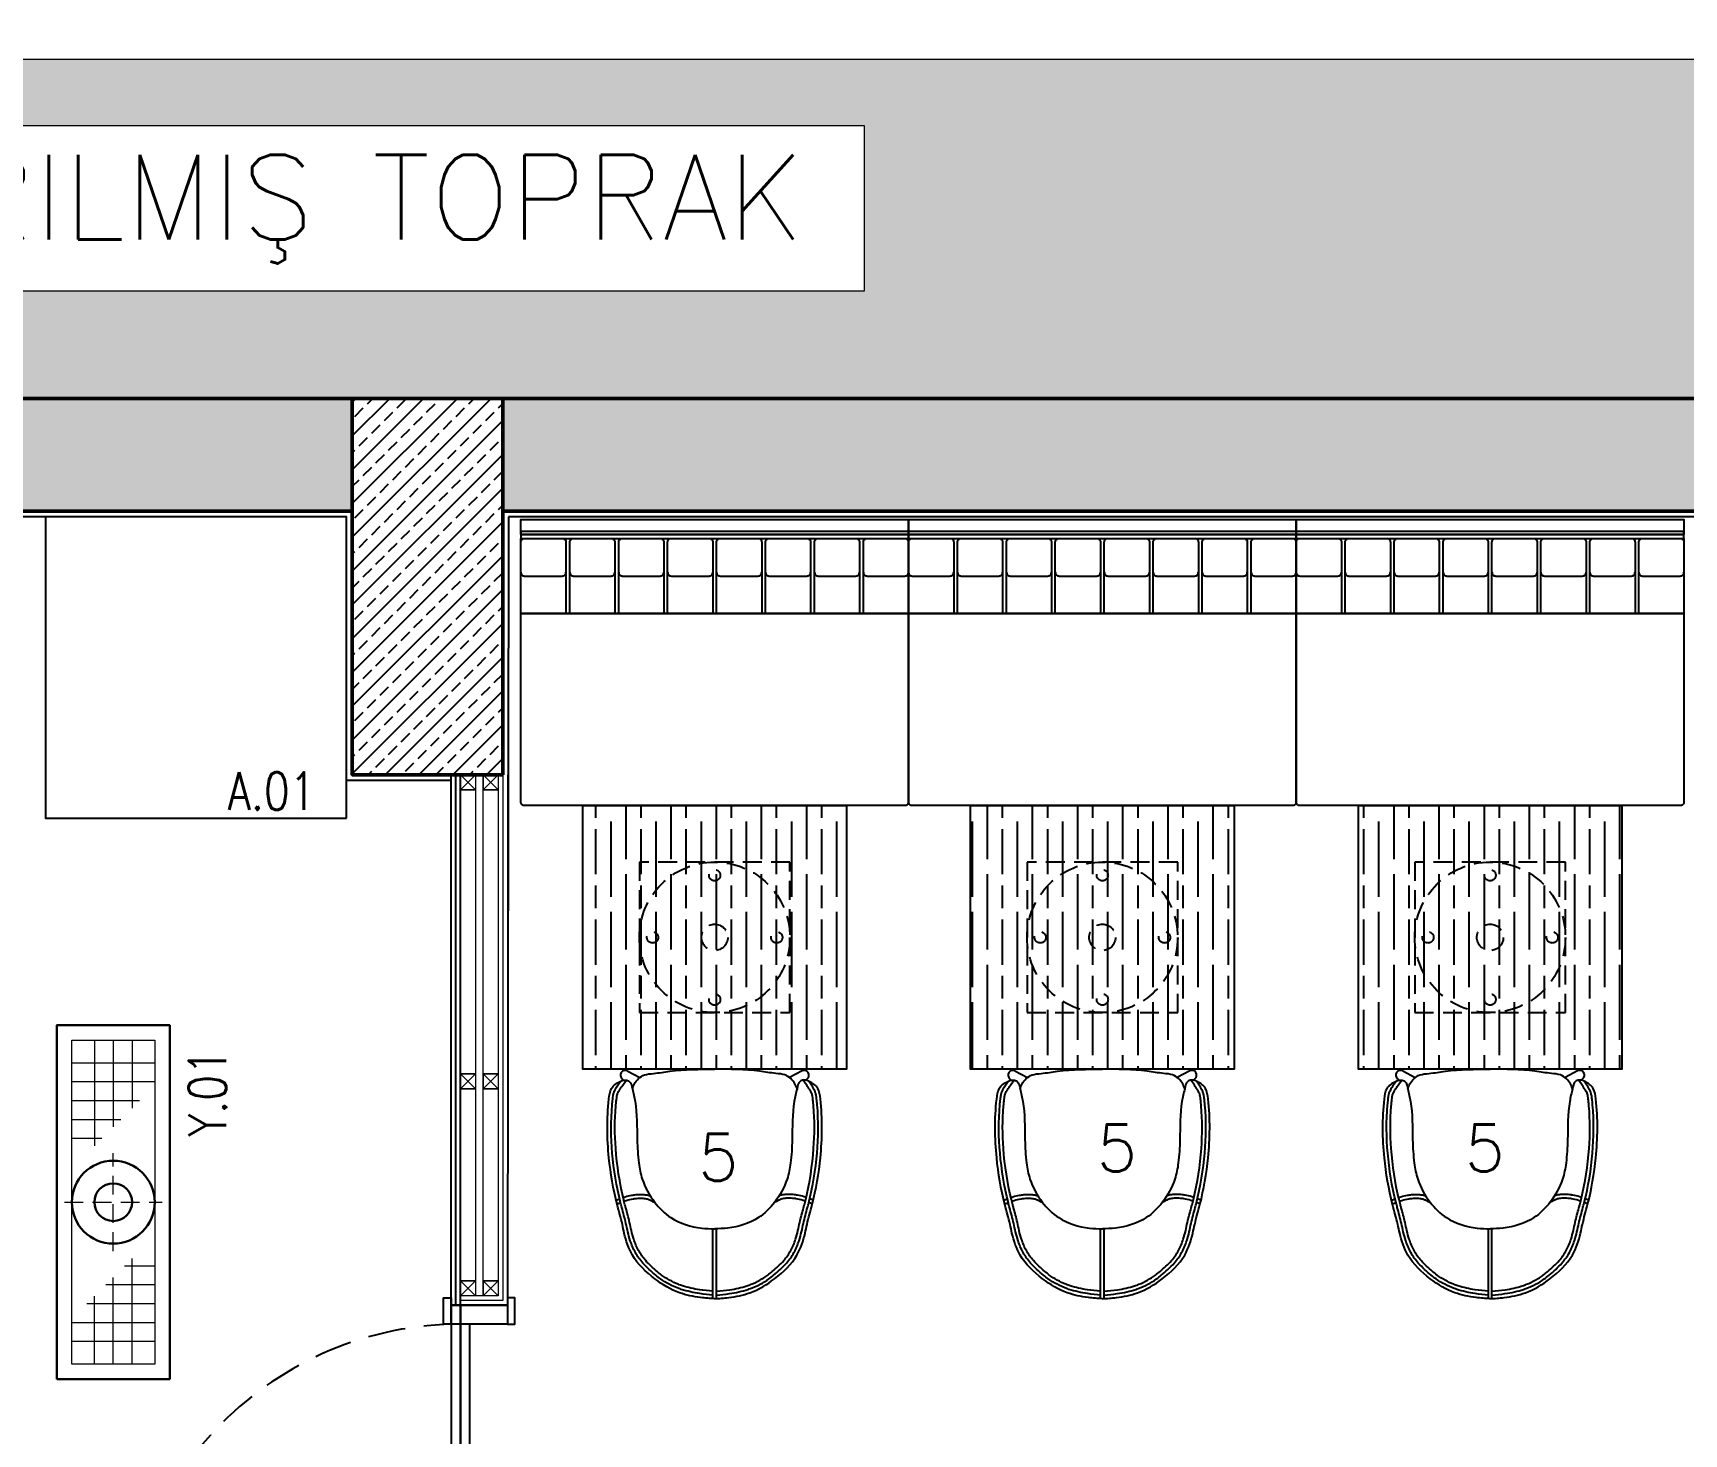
# Model space of a CAD drawing. Extents: x 820 to 5791, y 1495 to 5010.
# Drawn here: x 3320.1 to 3758.7, y 4238.6 to 4610.7 of the extents above; entities that cross this region are included whole.
import ezdxf
from ezdxf.enums import TextEntityAlignment as Align

# ---------------------------------------------------------------- set-up
doc = ezdxf.new("R2010")
doc.units = 0
doc.header["$LTSCALE"] = 20
for name, pattern in [('DASHED2', [0.375, 0.25, -0.125]), ('HIDDEN', [0.375, 0.25, -0.125]), ('HIDDENX2', [0.75, 0.5, -0.25])]:
    doc.linetypes.add(name, pattern=pattern)
doc.layers.get('0').update_dxf_attribs({"linetype": 'CONTINUOUS', "lineweight": 15})
doc.layers.get('DEFPOINTS').update_dxf_attribs({"linetype": 'CONTINUOUS'})
for name, color, linetype, lineweight in [('-DWG_DETAY1', 7, 'CONTINUOUS', 25), ('0_V_Dim_int', 183, 'CONTINUOUS', 9), ('2_V_Wall_Gypsumboard', 41, 'CONTINUOUS', 15), ('3_V_Profile_Metal', 141, 'CONTINUOUS', 15), ('_00_TT_PLASTER INTERIOR', 60, 'CONTINUOUS', 0), ('KOLON', 7, 'CONTINUOUS', 50), ('NO', 7, 'CONTINUOUS', 30), ('PLAN', 253, 'CONTINUOUS', 15), ('yerizg-a', 7, 'CONTINUOUS', 30), ('yerizg-b', 7, 'CONTINUOUS', 9), ('ölç', 63, 'CONTINUOUS', 20)]:
    doc.layers.add(name, color=color, linetype=linetype, lineweight=lineweight)
for name, color, linetype in [('0_YKA_Hidden', 9, 'HIDDEN'), ('2_V_Wall_Gypsumboard_Green', 102, 'CONTINUOUS'), ('3-OPN-XDR', 3, 'CONTINUOUS'), ('4_V_Wall_Ceramic', 171, 'CONTINUOUS'), ('6-YKA-FABRIC', 145, 'CONTINUOUS'), ('6_V_WOOD', 47, 'CONTINUOUS'), ('6_YKA_Furniture_Fixed', 42, 'CONTINUOUS'), ('6_YKA_WOOD', 47, 'CONTINUOUS'), ('BL-A', 1, 'CONTINUOUS'), ('BL-Y', 144, 'CONTINUOUS'), ('Oda', 7, 'CONTINUOUS'), ('TARAMA', 8, 'CONTINUOUS'), ('V_KAPLAMA_01', 71, 'CONTINUOUS'), ('YRNO', 7, 'CONTINUOUS')]:
    doc.layers.add(name, color=color, linetype=linetype)
doc.layers.add('_00_TT_AREA', color=140, linetype='CONTINUOUS', plot=False)
doc.layers.add('dış ölçü', color=7, linetype='CONTINUOUS', lineweight=20, true_color=0x0d6787)
doc.styles.add('ROMANS', font='romans.shx', dxfattribs={"width": 0.8})
doc.styles.get("Standard").update_dxf_attribs({"font": 'txttw.shx'})
doc.styles.add('TRS', font='times.ttf', dxfattribs={"width": 0.8})
doc.dimstyles.new('dış ölçü', dxfattribs={"dimtxt": 12, "dimasz": 5, "dimexe": 5, "dimexo": 35, "dimgap": 5, "dimtad": 1, "dimdec": 0, "dimdsep": 46, "dimtxsty": 'TRS', "dimblk": 'DOT', "dimcen": 0, "dimdle": 0.1, "dimclrd": 256, "dimclre": 256, "dimclrt": 73, "dimadec": 0, "dimazin": 0, "dimtfac": 0.3, "dimtdec": 0, "dimtix": 1, "dimtmove": 2, "dimatfit": 3, "dimldrblk": 'DOT', "dimfxl": 1, "dimfxlon": 1, "dimtolj": 1, "dimarcsym": 0})
pattern_1 = [(45, (5164.587, -4629.65), (-4.490128, 4.490128), []), (45, (5169.077, -4629.65), (-4.490128, 4.490128), [3.175, -1.5875])]

# ---------------------------------------------------------------- blocks, each defined once
blk = doc.blocks.new('_Dot')
at = {"layer": 'ölç', "color": 0, "lineweight": -2}
blk.add_line((-0.5, 0), (-1, 0), dxfattribs=at)
at = {"layer": 'ölç', "color": 0, "const_width": 0.5}
blk.add_lwpolyline([(-0.25, 0, 1), (0.25, 0, 1)], format="xyb", close=True, dxfattribs=at)
blk = doc.blocks.new('*D185')
at = {"layer": 'DEFPOINTS', "color": 0, "transparency": 16777216}
for p in [(4454.18, 4723.68), (2054.96, 4531.24), (4454.18, 4531.24)]:
    blk.add_point(p, dxfattribs=at)
at = {"layer": 'dış ölçü', "lineweight": -2, "transparency": 16777216}
for p, q in [((2054.96, 4722.68), (2054.96, 4728.68)), ((4454.18, 4722.68), (4454.18, 4728.68)), ((2059.96, 4723.68), (4449.18, 4723.68))]:
    blk.add_line(p, q, dxfattribs=at)
at = {"layer": 'dış ölçü', "lineweight": -2, "transparency": 16777216, "xscale": 5, "yscale": 5, "zscale": 5, "rotation": 180}
blk.add_blockref('_Dot', (2054.96, 4723.68), dxfattribs=at)
at = {"layer": 'dış ölçü', "lineweight": -2, "transparency": 16777216, "xscale": 5, "yscale": 5, "zscale": 5}
blk.add_blockref('_Dot', (4454.18, 4723.68), dxfattribs=at)
at = {"layer": 'dış ölçü', "color": 73, "transparency": 16777216, "insert": (3254.57, 4734.8), "char_height": 12, "attachment_point": 5, "style": 'TRS'}
blk.add_mtext('\\A1;2399', dxfattribs=at)
blk = doc.blocks.new('*D186')
at = {"layer": 'DEFPOINTS', "color": 0, "transparency": 16777216}
for p in [(4454.18, 4643.68), (2054.96, 4451.24), (4454.18, 4451.24)]:
    blk.add_point(p, dxfattribs=at)
at = {"layer": 'dış ölçü', "lineweight": -2, "transparency": 16777216}
for p, q in [((2054.96, 4642.68), (2054.96, 4648.68)), ((4454.18, 4642.68), (4454.18, 4648.68)), ((2059.96, 4643.68), (4449.18, 4643.68))]:
    blk.add_line(p, q, dxfattribs=at)
at = {"layer": 'dış ölçü', "lineweight": -2, "transparency": 16777216, "xscale": 5, "yscale": 5, "zscale": 5, "rotation": 180}
blk.add_blockref('_Dot', (2054.96, 4643.68), dxfattribs=at)
at = {"layer": 'dış ölçü', "lineweight": -2, "transparency": 16777216, "xscale": 5, "yscale": 5, "zscale": 5}
blk.add_blockref('_Dot', (4454.18, 4643.68), dxfattribs=at)
at = {"layer": 'dış ölçü', "color": 73, "transparency": 16777216, "insert": (3254.57, 4654.8), "char_height": 12, "attachment_point": 5, "style": 'TRS'}
blk.add_mtext('\\A1;2399', dxfattribs=at)
blk = doc.blocks.new('SEDİR PLAN')
at = {"layer": '6-YKA-FABRIC', "flags": 128}
for points in [[(1373.84, -1749.54), (1423.84, -1749.54), (1423.84, -1852.54), (1373.84, -1852.54, -0.414214), (1372.84, -1851.54), (1372.84, -1750.54, -0.414214)], [(1423.84, -1749.54), (1442.84, -1749.54, -0.414214), (1443.84, -1750.54), (1443.84, -1760.54, -0.414214), (1442.84, -1761.54), (1423.84, -1761.54)], [(1423.84, -1762.54), (1442.84, -1762.54, -0.414214), (1443.84, -1763.54), (1443.84, -1773.54, -0.414214), (1442.84, -1774.54), (1423.84, -1774.54)], [(1423.84, -1775.54), (1442.84, -1775.54, -0.414214), (1443.84, -1776.54), (1443.84, -1786.54, -0.414214), (1442.84, -1787.54), (1423.84, -1787.54)], [(1423.84, -1788.54), (1442.84, -1788.54, -0.414214), (1443.84, -1789.54), (1443.84, -1799.54, -0.414214), (1442.84, -1800.54), (1423.84, -1800.54)], [(1423.84, -1801.54), (1442.84, -1801.54, -0.414214), (1443.84, -1802.54), (1443.84, -1812.54, -0.414214), (1442.84, -1813.54), (1423.84, -1813.54)], [(1423.84, -1814.54), (1442.84, -1814.54, -0.414214), (1443.84, -1815.54), (1443.84, -1825.54, -0.414214), (1442.84, -1826.54), (1423.84, -1826.54)], [(1423.84, -1827.54), (1442.84, -1827.54, -0.414214), (1443.84, -1828.54), (1443.84, -1838.54, -0.414214), (1442.84, -1839.54), (1423.84, -1839.54)], [(1423.84, -1840.54), (1442.84, -1840.54, -0.414214), (1443.84, -1841.54), (1443.84, -1851.54, -0.414214), (1442.84, -1852.54), (1423.84, -1852.54)]]:
    blk.add_lwpolyline(points, format="xyb", close=True, dxfattribs=at)
blk.add_lwpolyline([(1423.84, -1749.54), (1443.84, -1749.54), (1443.84, -1852.54), (1423.84, -1852.54)], close=True, dxfattribs=at)
for points in [[(1434.84, -1749.54, 0.414214), (1433.84, -1750.54), (1433.84, -1760.54, 0.414214), (1434.84, -1761.54)], [(1434.84, -1762.54, 0.414214), (1433.84, -1763.54), (1433.84, -1773.54, 0.414214), (1434.84, -1774.54)], [(1434.84, -1775.54, 0.414214), (1433.84, -1776.54), (1433.84, -1786.54, 0.414214), (1434.84, -1787.54)], [(1434.84, -1788.54, 0.414214), (1433.84, -1789.54), (1433.84, -1799.54, 0.414214), (1434.84, -1800.54)], [(1434.84, -1801.54, 0.414214), (1433.84, -1802.54), (1433.84, -1812.54, 0.414214), (1434.84, -1813.54)], [(1434.84, -1814.54, 0.414214), (1433.84, -1815.54), (1433.84, -1825.54, 0.414214), (1434.84, -1826.54)], [(1434.84, -1827.54, 0.414214), (1433.84, -1828.54), (1433.84, -1838.54, 0.414214), (1434.84, -1839.54)], [(1434.84, -1840.54, 0.414214), (1433.84, -1841.54), (1433.84, -1851.54, 0.414214), (1434.84, -1852.54)]]:
    blk.add_lwpolyline(points, format="xyb", dxfattribs=at)
at = {"layer": '6_YKA_WOOD', "color": 47}
for points in [[(1443.84, -1852.54), (1444.84, -1852.54), (1444.84, -1749.54), (1443.84, -1749.54)], [(1444.84, -1749.54), (1448.84, -1749.54), (1448.84, -1852.54), (1444.84, -1852.54)], [(1444.84, -1852.54), (1445.64, -1852.54), (1445.64, -1749.54), (1444.84, -1749.54)]]:
    blk.add_lwpolyline(points, close=True, dxfattribs=at)
blk = doc.blocks.new('*U131')
at = {"layer": '0_YKA_Hidden', "linetype": 'DASHED2'}
blk.add_circle((0, 0), 1.5, dxfattribs=at)
blk = doc.blocks.new('*U130')
at = {"layer": '0_YKA_Hidden', "color": 0, "linetype": 'ByBlock', "lineweight": -2}
blk.add_blockref('*U131', (120020.09, -4942.45), dxfattribs=at)
for p, rotation in [((120003.59, -4958.95), 90), ((120036.59, -4958.95), 270), ((120020.09, -4975.45), 180)]:
    blk.add_blockref('*U131', p, dxfattribs=dict(at, rotation=rotation))
blk = doc.blocks.new('M1 PLAN')
at = {"layer": '6_V_WOOD'}
h = blk.add_hatch(dxfattribs=at)
h.set_pattern_fill('GOST_WOOD', color=256, scale=2)
h.set_pattern_definition([(90, (2433.644, -3720.778), (12, -7e-16), [20, -4]), (90, (2437.644, -3724.778), (12, -7e-16), [12, -3, 6, -3]), (90, (2441.644, -3730.778), (12, -7e-16), [20, -4])])
h.paths.add_polyline_path([(2652.58, -597.83), (2652.58, -667.83), (2722.58, -667.83), (2722.58, -597.83)])
at = {"layer": '0_YKA_Hidden'}
blk.add_lwpolyline([(2667.58, -652.83), (2707.58, -652.83), (2707.58, -612.83), (2667.58, -612.83)], close=True, dxfattribs=at)
for radius in [20, 3.5]:
    blk.add_circle((2687.58, -632.83), radius, dxfattribs=at)
at = {"layer": '6_V_WOOD'}
blk.add_lwpolyline([(2652.58, -597.83), (2722.58, -597.83), (2722.58, -667.83), (2652.58, -667.83)], close=True, dxfattribs=at)
at = {"layer": '0_YKA_Hidden'}
blk.add_blockref('*U130', (-117332.51, 4326.12), dxfattribs=at)
blk = doc.blocks.new('S2 PLAN')
at = {"layer": '6-YKA-FABRIC', "flags": 128}
for points in [[(468.67, 15.21), (468.67, -3.32)], [(469.6, 15.21), (469.6, -3.32)]]:
    blk.add_lwpolyline(points, dxfattribs=at)
at = {"layer": '6-YKA-FABRIC'}
for points in [[(469.17, 15.25), (465.4, 14.92), (459.78, 13.66), (453.23, 9.97), (447.28, 3.64), (445.12, -2.16), (444.6, -4.51), (443.23, -9.76), (441.05, -22.22), (441.05, -37.83), (441.77, -40.62), (443.99, -42.49), (445.51, -42.86), (446.46, -42.49), (447.26, -40.48)], [(469.1, 15.25), (472.87, 14.92), (478.49, 13.66), (485.04, 9.97), (490.98, 3.64), (493.15, -2.16), (493.66, -4.51), (495.03, -9.76), (497.22, -22.22), (497.22, -37.83), (496.5, -40.62), (494.28, -42.49), (492.76, -42.86), (491.81, -42.49), (491, -40.48)], [(447.26, -40.48), (447.8, -41.83), (450.47, -44.19), (452.86, -44.6), (457.24, -45.18), (469.13, -45.75)], [(491, -40.48), (490.47, -41.83), (487.8, -44.19), (485.41, -44.6), (481.02, -45.18), (469.13, -45.75)]]:
    blk.add_spline(points, degree=3, dxfattribs=at)
for points, knots in [([(468.67, 14.28), (467.5, 14.17), (464.63, 13.87), (461.61, 13.24), (458.08, 12), (455.7, 10.77), (452.74, 8.41), (450.22, 6.17), (447.97, 3.08), (446.77, 0.17), (446.05, -2.43), (445.46, -5.43), (444.73, -8.02), (443.11, -14.14), (441.63, -23.3), (441.51, -32.38), (442.03, -37.67), (442.18, -38.85), (442.38, -39.62), (442.57, -40.02), (443.22, -41.22), (444.14, -42.56)], [0.60011, 0.60011, 0.60011, 0.60011, 4.145704, 9.387062, 10.098972, 15.922329, 17.681454, 22.642285, 26.235703, 29.82912, 32.330961, 34.632248, 38.930875, 40.259091, 53.850052, 66.833499, 68.351092, 69.495936, 70.466212, 71.20697, 71.401091, 71.401091, 71.401091, 71.401091]), ([(468.67, 13.28), (467.47, 13.16), (464.69, 12.86), (461.64, 12.21), (458.24, 10.98), (455.87, 9.69), (453.19, 7.48), (450.87, 5.38), (448.83, 2.56), (447.69, -0.24), (447.02, -2.72), (446.45, -5.58), (445.8, -7.92), (445.26, -9.91), (443.94, -15.09), (442.6, -23.92), (442.55, -32.37), (442.95, -36.81), (443.04, -37.7), (443.13, -38.41), (443.23, -38.93), (443.31, -39.21), (443.37, -39.36), (443.39, -39.41), (443.49, -39.59), (443.68, -39.91), (443.94, -40.33), (444.26, -40.86), (444.69, -41.55), (445.66, -42.84)], [0.698521, 0.698521, 0.698521, 0.698521, 4.339141, 9.353506, 10.675267, 16.288174, 18.034424, 22.64464, 26.283915, 29.923191, 32.459296, 34.647679, 38.566779, 39.47683, 40.927253, 55.017293, 66.634706, 67.389944, 68.42515, 69.283473, 69.689731, 70.472695, 70.599834, 70.741858, 70.906769, 71.201615, 71.276448, 71.33877, 71.401091, 71.401091, 71.401091, 71.401091]), ([(469.6, 14.28), (470.77, 14.17), (473.64, 13.87), (476.66, 13.24), (480.19, 12), (482.56, 10.77), (485.53, 8.41), (488.05, 6.17), (490.29, 3.08), (491.5, 0.17), (492.21, -2.43), (492.81, -5.43), (493.54, -8.02), (495.15, -14.14), (496.64, -23.3), (496.76, -32.38), (496.24, -37.67), (496.09, -38.85), (495.89, -39.62), (495.7, -40.02), (495.05, -41.22), (494.13, -42.56)], [0.60011, 0.60011, 0.60011, 0.60011, 4.145704, 9.387062, 10.098972, 15.922329, 17.681454, 22.642285, 26.235703, 29.82912, 32.330961, 34.632248, 38.930875, 40.259091, 53.850052, 66.833499, 68.351092, 69.495936, 70.466212, 71.20697, 71.401091, 71.401091, 71.401091, 71.401091]), ([(469.6, 13.28), (470.79, 13.16), (473.58, 12.86), (476.63, 12.21), (480.03, 10.98), (482.39, 9.69), (485.08, 7.48), (487.39, 5.38), (489.44, 2.56), (490.57, -0.24), (491.25, -2.72), (491.82, -5.58), (492.47, -7.92), (493.01, -9.91), (494.33, -15.09), (495.67, -23.92), (495.72, -32.37), (495.32, -36.81), (495.22, -37.7), (495.14, -38.41), (495.04, -38.93), (494.95, -39.21), (494.9, -39.36), (494.87, -39.41), (494.78, -39.59), (494.59, -39.91), (494.33, -40.33), (494, -40.86), (493.57, -41.55), (492.6, -42.84)], [0.698521, 0.698521, 0.698521, 0.698521, 4.339141, 9.353506, 10.675267, 16.288174, 18.034424, 22.64464, 26.283915, 29.923191, 32.459296, 34.647679, 38.566779, 39.47683, 40.927253, 55.017293, 66.634706, 67.389944, 68.42515, 69.283473, 69.689731, 70.472695, 70.599834, 70.741858, 70.906769, 71.201615, 71.276448, 71.33877, 71.401091, 71.401091, 71.401091, 71.401091]), ([(447.26, -40.48), (447.53, -39.37), (448.6, -34.96), (448.41, -28.3), (448.79, -21.39), (449.86, -15.64), (452.89, -10.34), (457.73, -5.46), (463.99, -3.49), (467.98, -3.35), (469.13, -3.3)], [0, 0, 0, 0, 3.409874, 13.603167, 19.778735, 24.17354, 31.08367, 37.365949, 45.985773, 49.435483, 49.435483, 49.435483, 49.435483]), ([(491, -40.48), (490.74, -39.37), (489.67, -34.96), (489.85, -28.3), (489.47, -21.39), (488.41, -15.64), (485.38, -10.34), (480.54, -5.46), (474.28, -3.49), (470.28, -3.35), (469.13, -3.3)], [0, 0, 0, 0, 3.409874, 13.603167, 19.778735, 24.17354, 31.08367, 37.365949, 45.985773, 49.435483, 49.435483, 49.435483, 49.435483]), ([(444.83, -11.66), (445.01, -11.72), (445.76, -11.98), (446.71, -12.2), (447.58, -12.33), (448.28, -12.42), (448.98, -12.46), (449.72, -12.46), (450.2, -12.44), (450.59, -12.4), (451.01, -12.35), (451.32, -12.29), (451.68, -12.19), (451.87, -12.12), (452, -12.07)], [2.080612, 2.080612, 2.080612, 2.080612, 2.631406, 4.381962, 4.874678, 5.182843, 6.432563, 6.902239, 7.315459, 7.791385, 7.983778, 8.447029, 8.621072, 8.977988, 8.977988, 8.977988, 8.977988]), ([(445.07, -10.68), (445.26, -10.75), (446.07, -11.03), (447.06, -11.25), (448.36, -11.42), (449.21, -11.47), (450.13, -11.44), (450.71, -11.39), (451.23, -11.29), (451.63, -11.15), (451.86, -11.03), (452.04, -10.93), (452.21, -10.85), (452.38, -10.76), (452.65, -10.62), (453.29, -10.29)], [1.970023, 1.970023, 1.970023, 1.970023, 2.621405, 4.624847, 5.115261, 6.720099, 7.292202, 7.948295, 8.523173, 9.005439, 9.438192, 9.50444, 9.805929, 10.022383, 10.238836, 10.238836, 10.238836, 10.238836]), ([(493.2, -10.68), (493, -10.75), (492.2, -11.03), (491.21, -11.25), (489.9, -11.42), (489.06, -11.47), (488.14, -11.44), (487.56, -11.39), (487.04, -11.29), (486.64, -11.15), (486.41, -11.03), (486.22, -10.93), (486.06, -10.85), (485.88, -10.76), (485.62, -10.62), (484.97, -10.29)], [1.970023, 1.970023, 1.970023, 1.970023, 2.621405, 4.624847, 5.115261, 6.720099, 7.292202, 7.948295, 8.523173, 9.005439, 9.438192, 9.50444, 9.805929, 10.022383, 10.238836, 10.238836, 10.238836, 10.238836]), ([(493.44, -11.66), (493.26, -11.72), (492.5, -11.98), (491.55, -12.2), (490.68, -12.33), (489.98, -12.42), (489.29, -12.46), (488.54, -12.46), (488.06, -12.44), (487.67, -12.4), (487.26, -12.35), (486.95, -12.29), (486.59, -12.19), (486.39, -12.12), (486.27, -12.07)], [2.080612, 2.080612, 2.080612, 2.080612, 2.631406, 4.381962, 4.874678, 5.182843, 6.432563, 6.902239, 7.315459, 7.791385, 7.983778, 8.447029, 8.621072, 8.977988, 8.977988, 8.977988, 8.977988])]:
    blk.add_open_spline(points, degree=3, knots=knots, dxfattribs=at)
for points in [[(442.96, -10.88), (443.26, -11.02), (443.57, -11.15), (443.89, -11.29)], [(443.28, -9.93), (443.56, -10.06), (443.85, -10.18), (444.13, -10.3)], [(494.99, -9.93), (494.7, -10.06), (494.42, -10.18), (494.14, -10.3)], [(495.31, -10.88), (495, -11.02), (494.69, -11.15), (494.38, -11.29)]]:
    blk.add_open_spline(points, degree=3, dxfattribs=at)
at = {"layer": '6_YKA_Furniture_Fixed'}
for points in [[(444.39, -43.35), (444.94, -42.83)], [(445.9, -45.29), (449.24, -43.51)], [(492.36, -45.29), (489.03, -43.51)], [(493.87, -43.35), (493.33, -42.83)]]:
    blk.add_lwpolyline(points, dxfattribs=at)
for centre, start, end in [((445.33, -44.17), 128.4231, 298.9702), ((492.93, -44.17), 241.0298, 51.5769)]:
    blk.add_arc(centre, 1.25, start, end, dxfattribs=at)
blk = doc.blocks.new('*U84')
at = {"layer": '3-OPN-XDR', "color": 12, "linetype": 'HIDDENX2'}
blk.add_line((-100, -2.5), (-100, 87.5), dxfattribs=at)
at = {"layer": '3-OPN-XDR'}
for points in [[(-100, 0), (-100, 2), (-107, 2), (-107, 0)], [(-105, -15), (-100, -15), (-100, 0), (-105, 0)], [(-10, 0), (-10, 2), (-3, 2), (-3, 0)], [(-100, 0), (-100, -5), (-10, -5), (-10, 0)], [(-5, -15), (-10, -15), (-10, 0), (-5, 0)], [(-100, -15), (-100, -17), (-107, -17), (-107, -15)], [(-10, -15), (-10, -17), (-3, -17), (-3, -15)]]:
    blk.add_lwpolyline(points, close=True, dxfattribs=at)
at = {"layer": '3-OPN-XDR', "color": 12, "linetype": 'HIDDENX2'}
blk.add_arc((-100, -2.75), 90, 0, 90, dxfattribs=at)
blk = doc.blocks.new('ozl-Buz makinesi')
at = {"layer": '-DWG_DETAY1', "color": 0, "linetype": 'Continuous'}
blk.add_lwpolyline([(80, -80), (80, 0), (0, 0), (0, -80)], close=True, dxfattribs=at)
at = {"layer": 'NO', "linetype": 'Continuous', "style": 'ROMANS', "width": 0.8}
blk.add_attdef('NO', text='', height=10, dxfattribs=at).set_placement((43, -90), align=Align.MIDDLE)
blk = doc.blocks.new('Y-SIFON')
at = {"layer": 'yerizg-a', "color": 0, "linetype": 'Continuous'}
blk.add_circle((0, 0), 11, dxfattribs=at)
at = {"layer": 'yerizg-b', "color": 0, "linetype": 'DASHED2'}
for points in [[(0, 13), (0, -13)], [(-13, 0), (13, 0)]]:
    blk.add_lwpolyline(points, dxfattribs=at)
blk = doc.blocks.new('1BS-SAK39A')
at = {"layer": 'yerizg-a', "color": 0}
blk.add_lwpolyline([(0, 0), (94, 0), (94, -30), (0, -30)], close=True, dxfattribs=at)
at = {"layer": 'yerizg-a', "color": 0, "linetype": 'Continuous'}
blk.add_circle((47, -15), 5, dxfattribs=at)
at = {"layer": 'yerizg-b', "color": 0}
for p, q in [((10, -26), (10, -4)), ((15, -4), (15, -26)), ((64, -4), (64, -12)), ((69, -4), (69, -17)), ((74, -4), (74, -22)), ((79, -26), (79, -4)), ((84, -4), (84, -26)), ((20, -26), (20, -8)), ((4, -10), (22, -10)), ((25, -26), (25, -13)), ((90, -10), (62, -10)), ((4, -15), (27, -15)), ((90, -15), (67, -15)), ((4, -20), (32, -20)), ((30, -26), (30, -18)), ((90, -20), (72, -20))]:
    blk.add_line(p, q, dxfattribs=at)
blk.add_lwpolyline([(4, -4), (90, -4), (90, -26), (4, -26)], close=True, dxfattribs=at)
at = {"layer": 'PLAN', "color": 0, "linetype": 'Continuous'}
blk.add_blockref('Y-SIFON', (47, -15), dxfattribs=at)
at = {"layer": 'YRNO', "linetype": 'Continuous', "style": 'ROMANS', "width": 0.8}
blk.add_attdef('YRNO', text='', height=10, dxfattribs=at).set_placement((76, -40), align=Align.MIDDLE)

msp = doc.modelspace()

# ---------------------------------------------------------------- hatches: boundary and pattern name
at = {"layer": 'TARAMA', "lineweight": 9}
h = msp.add_hatch(dxfattribs=at)
h.set_pattern_fill('AR-CONC', color=256, scale=0.091)
h.set_pattern_definition([(50, (-28284.552, -46.166), (16.578805, -1.450457), [1.73355, -19.06905]), (355, (-28284.552, -46.166), (-3.207151, 17.386173), [1.38684, -15.255293]), (100.451445, (-28283.17, -46.287), (13.3716535, 15.9357154), [1.473291, -16.206212]), (46.1842, (-28284.552, -41.543), (24.668193, -3.825852), [2.600325, -28.603575]), (96.63556, (-28282.496, -41.862), (21.603776, 22.515777), [2.209937, -24.30934]), (351.18415, (-28284.552, -41.543), (21.603776, 22.515777), [2.080257, -22.882836]), (21, (-28282.24, -42.699), (13.7969096, -9.306133), [1.73355, -19.06905]), (326, (-28282.24, -42.699), (5.623985, 16.761105), [1.38684, -15.25524]), (71.451445, (-28281.09, -43.474), (19.420894, 7.454972), [1.473291, -16.206184]), (37.5, (-28284.552, -46.166), (0.2810629, 7.6945085), [0, -15.070328, 0, -15.48638, 0, -15.313025]), (7.5, (-28284.552, -46.166), (6.0805893, 9.1164323), [0, -8.829548, 0, -14.723618, 0, -5.836285]), (327.5, (-28289.706, -46.166), (12.3387442, -0.5213157), [0, -5.7785, 0, -18.02892, 0, -23.92299]), (317.5, (-28292.018, -46.166), (13.4797555, 2.3138107), [0, -7.51205, 0, -11.973052, 0, -16.98879])])
h.paths.add_polyline_path([(4522.18, 3869.08), (4522.18, 4336.06), (4478.37, 4336.06), (4478.37, 3869.08)], flags=16)
h.paths.add_polyline_path([(3073.97, 4542.28), (3540.96, 4542.28), (3540.96, 4586.09), (3073.97, 4586.09)], flags=16)
h.paths.add_polyline_path([(4454.38, 3711.77), (4544.18, 3711.77), (4544.18, 4603.68), (2374.75, 4603.68), (2374.75, 4513.68), (4454.38, 4513.67)])
at = {"layer": 'TARAMA'}
h = msp.add_hatch(dxfattribs=at)
h.set_pattern_fill('ANSI33', color=256)
h.set_pattern_definition(pattern_1)
h.paths.add_polyline_path([(3404.89, 4513.68), (3404.89, 4483.68), (2769.59, 4483.68), (2769.59, 4513.68)])
h = msp.add_hatch(dxfattribs=at)
h.set_pattern_fill('ANSI33', color=256)
h.set_pattern_definition(pattern_1)
h.paths.add_polyline_path([(3444.89, 4413.68), (3404.89, 4413.68), (3404.89, 4513.68), (3444.89, 4513.68)])
h = msp.add_hatch(dxfattribs=at)
h.set_pattern_fill('ANSI33', color=256)
h.set_pattern_definition(pattern_1)
h.paths.add_polyline_path([(4075.16, 4513.68), (4075.16, 4483.68), (3444.89, 4483.68), (3444.89, 4513.68)])

# ---------------------------------------------------------------- linework, layer by layer
at = {"layer": '0_V_Dim_int'}
msp.add_lwpolyline([(3073.97, 4542.28), (3540.96, 4542.28), (3540.96, 4586.09), (3073.97, 4586.09)], close=True, dxfattribs=at)
at = {"layer": '2_V_Wall_Gypsumboard'}
for points in [[(3446.14, 4413.68), (3446.14, 4272.76), (3431.14, 4272.76)], [(3444.89, 4413.68), (3444.89, 4274.01), (3433.64, 4274.01)], [(3443.64, 4413.68), (3443.64, 4275.26)], [(3443.64, 4275.26), (3433.64, 4275.26)], [(3443.64, 4275.26), (3433.64, 4275.26)]]:
    msp.add_lwpolyline(points, dxfattribs=at)
at = {"layer": '2_V_Wall_Gypsumboard_Green'}
for points in [[(3431.14, 4272.76), (3431.14, 4413.68)], [(3432.39, 4272.76), (3432.39, 4413.68)], [(3433.64, 4272.76), (3433.64, 4413.68)]]:
    msp.add_lwpolyline(points, dxfattribs=at)
at = {"layer": '3_V_Profile_Metal'}
for points in [[(3437.64, 4409.68), (3433.64, 4409.68), (3433.64, 4413.68), (3437.64, 4413.68), (3437.64, 4409.68), (3433.64, 4413.68), (3433.64, 4409.68), (3437.64, 4413.68)], [(3443.64, 4409.68), (3439.64, 4409.68), (3439.64, 4413.68), (3443.64, 4413.68), (3443.64, 4409.68), (3439.64, 4413.68), (3439.64, 4409.68), (3443.64, 4413.68)], [(3437.64, 4330.26), (3433.64, 4330.26), (3433.64, 4334.26), (3437.64, 4334.26), (3437.64, 4330.26), (3433.64, 4334.26), (3433.64, 4330.26), (3437.64, 4334.26)], [(3443.64, 4330.26), (3439.64, 4330.26), (3439.64, 4334.26), (3443.64, 4334.26), (3443.64, 4330.26), (3439.64, 4334.26), (3439.64, 4330.26), (3443.64, 4334.26)], [(3437.64, 4275.26), (3433.64, 4275.26), (3433.64, 4279.26), (3437.64, 4279.26), (3437.64, 4275.26), (3433.64, 4279.26), (3433.64, 4275.26), (3437.64, 4279.26)], [(3443.64, 4275.26), (3439.64, 4275.26), (3439.64, 4279.26), (3443.64, 4279.26), (3443.64, 4275.26), (3439.64, 4279.26), (3439.64, 4275.26), (3443.64, 4279.26)]]:
    msp.add_lwpolyline(points, dxfattribs=at)
for points in [[(3433.64, 4409.68), (3437.64, 4409.68), (3437.64, 4334.26), (3433.64, 4334.26)], [(3439.64, 4409.68), (3443.64, 4409.68), (3443.64, 4334.26), (3439.64, 4334.26)], [(3433.64, 4330.26), (3437.64, 4330.26), (3437.64, 4279.26), (3433.64, 4279.26)], [(3439.64, 4330.26), (3443.64, 4330.26), (3443.64, 4279.26), (3439.64, 4279.26)]]:
    msp.add_lwpolyline(points, close=True, dxfattribs=at)
at = {"layer": '4_V_Wall_Ceramic'}
msp.add_lwpolyline([(3431.14, 4412.18), (3403.39, 4412.18), (3403.39, 4482.18), (3252.69, 4482.18)], dxfattribs=at)
at = {"layer": '_00_TT_AREA'}
for p, q in [((3446.39, 4482.18), (3446.14, 4272.76)), ((4073.66, 4482.18), (3446.39, 4482.18)), ((3446.14, 4272.76), (3433.64, 4272.76)), ((3433.64, 4272.76), (3433.64, 4172.76))]:
    msp.add_line(p, q, dxfattribs=at)
msp.add_lwpolyline([(3372.9, 4164.76), (3431.14, 4164.76), (3431.14, 4172.76), (3433.64, 4172.76), (3433.64, 4272.76), (3431.14, 4272.76), (3431.14, 4412.18), (3403.39, 4412.18), (3403.39, 4482.18), (3252.69, 4482.18)], dxfattribs=at)
at = {"layer": '_00_TT_PLASTER INTERIOR'}
msp.add_lwpolyline([(3446.39, 4413.68), (3446.39, 4482.18), (4073.66, 4482.18), (4073.66, 4412.18), (4116.66, 4412.18), (4116.66, 4482.18), (4352.88, 4482.18), (4352.88, 4472.18), (4427.88, 4472.18), (4427.88, 3850.77), (4370.18, 3850.77), (4370.18, 3760.77), (4285.38, 3760.77), (4285.38, 3713.27), (4116.66, 3713.27), (4116.66, 3728.27), (4013.66, 3728.28), (4013.61, 3685.25), (4048.34, 3685.29), (4048.39, 3459.05)], dxfattribs=at)
at = {"layer": 'KOLON'}
for points in [[(3404.89, 4513.68), (3404.89, 4483.68), (2769.59, 4483.68), (2769.59, 4513.68)], [(3444.89, 4413.68), (3404.89, 4413.68), (3404.89, 4513.68), (3444.89, 4513.68)], [(4075.16, 4513.68), (4075.16, 4483.68), (3444.89, 4483.68), (3444.89, 4513.68)]]:
    msp.add_lwpolyline(points, close=True, dxfattribs=at)
at = {"layer": 'TARAMA', "lineweight": 9}
msp.add_lwpolyline([(4544.18, 3711.77), (4544.18, 4603.68), (2374.75, 4603.68), (2374.75, 4513.68), (4454.38, 4513.67), (4454.38, 3711.77)], dxfattribs=at)

# ---------------------------------------------------------------- block references
at = {"color": 5, "rotation": 90}
for p in [(1700.14, 3032.64), (1803.14, 3032.64), (1906.14, 3032.64)]:
    msp.add_blockref('SEDİR PLAN', p, dxfattribs=at)
at = {"rotation": 90}
msp.add_blockref('*U84', (3431.14, 4277.76), dxfattribs=at)
at = {"layer": '0_V_Dim_int'}
for p in [(813.6, 5003.31), (916.6, 5003.31), (1019.6, 5003.31)]:
    msp.add_blockref('M1 PLAN', p, dxfattribs=at)
at = {"layer": '0_V_Dim_int', "rotation": 180}
for p in [(3970.32, 4289.73), (4073.32, 4289.73), (4176.32, 4289.73)]:
    msp.add_blockref('S2 PLAN', p, dxfattribs=at)
at = {"layer": 'BL-A', "linetype": 'Continuous'}
ref = msp.add_blockref('ozl-Buz makinesi', (3323.39, 4482.18), dxfattribs=at)
ref.add_attrib('NO', 'A.01', dxfattribs={"layer": 'NO', "linetype": 'Continuous', "height": 10, "style": 'ROMANS', "width": 0.8}).set_placement((3383.48, 4409.35), align=Align.MIDDLE)
at = {"layer": 'BL-Y', "linetype": 'Continuous', "rotation": 90}
msp.add_blockref('1BS-SAK39A', (3326.42, 4253.13), dxfattribs=at).add_auto_attribs({'YRNO': 'Y.01'})

# ---------------------------------------------------------------- texts
at = {"layer": 'Oda'}
msp.add_text('90 CM SIKIŞTIRILMIŞ TOPRAK', height=22.5, dxfattribs=at).set_placement((3307.47, 4555.89), align=Align.CENTER)
at = {"layer": 'V_KAPLAMA_01', "char_height": 12.5, "attachment_point": 1}
for insert in [(3602.7, 4320.8), (3700.42, 4320.8), (3496.81, 4318.33)]:
    msp.add_mtext_dynamic_manual_height_columns('5', width=24.7366, gutter_width=12.5, heights=[0], dxfattribs=dict(at, insert=insert))

# ---------------------------------------------------------------- dimensions: what is measured, and where the dimension line sits
at = {"layer": 'dış ölçü'}
for base, p1, p2, picture, middle in [((4454.18, 4723.68), (2054.96, 4531.24), (4454.18, 4531.24), '*D185', (3254.57, 4734.8)), ((4454.18, 4643.68), (2054.96, 4451.24), (4454.18, 4451.24), '*D186', (3254.57, 4654.8))]:
    dim = msp.add_linear_dim(base=base, p1=p1, p2=p2, dimstyle='dış ölçü', dxfattribs=at)
    dim.commit()
    dim.dimension.update_dxf_attribs({"geometry": picture, "text_midpoint": middle})

doc.saveas('drawing.dxf')
